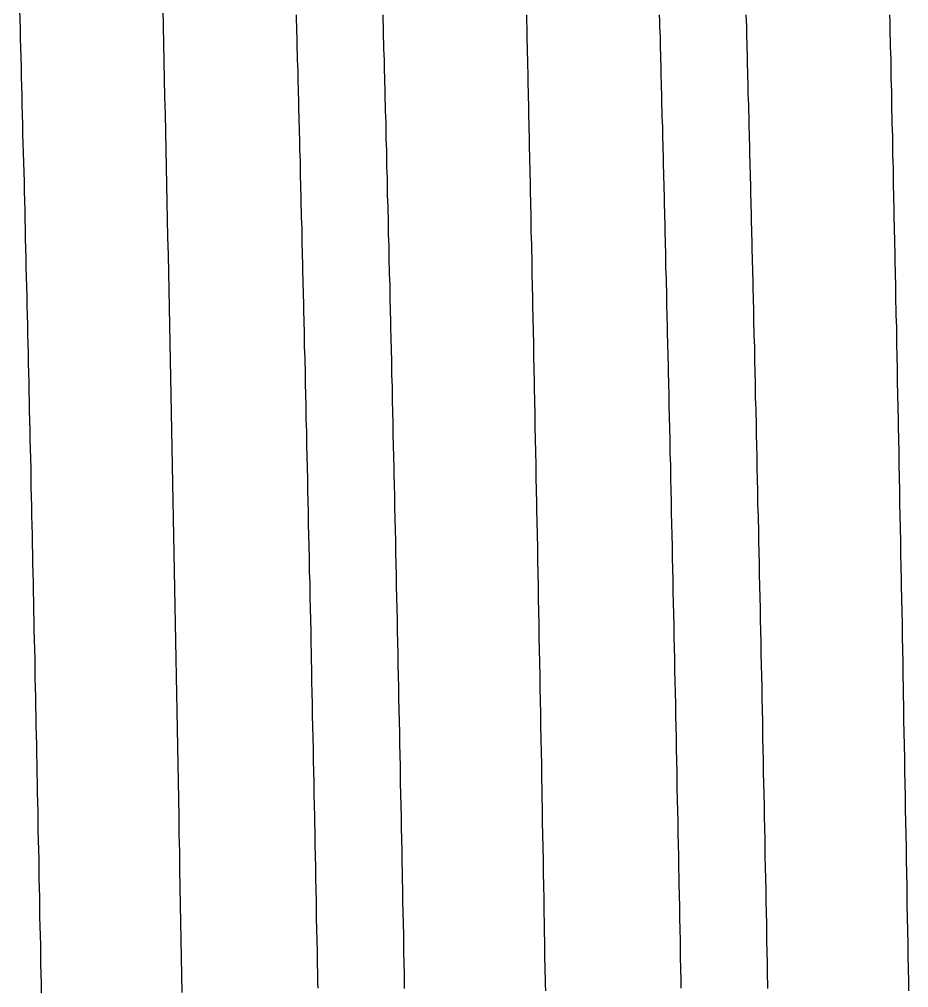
# Model space of a CAD drawing. Header units: millimetres. Extents: x 0 to 3800, y -67 to 2530.
# Drawn here: x 2230.104 to 2233.874, y 901.015 to 905.121 of the extents above; entities that cross this region are included whole.
import ezdxf

# ---------------------------------------------------------------- set-up
doc = ezdxf.new("R2010")
doc.units = ezdxf.units.MM
doc.layers.add('내부선 및 부속', color=4, linetype='Continuous')

msp = doc.modelspace()

# ---------------------------------------------------------------- linework, layer by layer
at = {"layer": '내부선 및 부속', "linetype": 'Continuous', "flags": 128}
for points in [[(2230.1038, 905.1617), (2230.1058, 905.1207), (2230.1068, 905.0807), (2230.1078, 905.0397), (2230.1088, 904.9997), (2230.1098, 904.9587), (2230.1108, 904.9187), (2230.1118, 904.8777), (2230.1128, 904.8377), (2230.1138, 904.7967), (2230.1148, 904.7567), (2230.1158, 904.7157), (2230.1168, 904.6757), (2230.1178, 904.6347), (2230.1188, 904.5947), (2230.1198, 904.5547), (2230.1208, 904.5137), (2230.1228, 904.4737), (2230.1238, 904.4327), (2230.1248, 904.3927), (2230.1258, 904.3517), (2230.1268, 904.3117), (2230.1268, 904.2707), (2230.1278, 904.2307), (2230.1288, 904.1897), (2230.1298, 904.1497), (2230.1308, 904.1087), (2230.1318, 904.0687), (2230.1328, 904.0277), (2230.1338, 903.9877), (2230.1348, 903.9467), (2230.1358, 903.9067), (2230.1368, 903.8657), (2230.1378, 903.8257), (2230.1388, 903.7847), (2230.1398, 903.7447), (2230.1408, 903.7037), (2230.1418, 903.6637), (2230.1428, 903.6237), (2230.1438, 903.5827), (2230.1438, 903.5427), (2230.1448, 903.5017), (2230.1458, 903.4617), (2230.1468, 903.4207), (2230.1478, 903.3807), (2230.1488, 903.3397), (2230.1498, 903.2997), (2230.1508, 903.2587), (2230.1518, 903.2187), (2230.1518, 903.1777), (2230.1528, 903.1377), (2230.1538, 903.0967), (2230.1548, 903.0567), (2230.1558, 903.0157), (2230.1568, 902.9757), (2230.1578, 902.9347), (2230.1578, 902.8947), (2230.1588, 902.8537), (2230.1598, 902.8137), (2230.1608, 902.7727), (2230.1618, 902.7327), (2230.1628, 902.6917), (2230.1638, 902.6517), (2230.1638, 902.6117), (2230.1648, 902.5707), (2230.1658, 902.5307), (2230.1668, 902.4897), (2230.1678, 902.4497), (2230.1688, 902.4087), (2230.1688, 902.3687), (2230.1698, 902.3277), (2230.1708, 902.2877), (2230.1718, 902.2467), (2230.1728, 902.2067), (2230.1738, 902.1657), (2230.1738, 902.1257), (2230.1748, 902.0847), (2230.1758, 902.0447), (2230.1768, 902.0037), (2230.1778, 901.9637), (2230.1778, 901.9637), (2230.1778, 901.9227), (2230.1788, 901.8827), (2230.1798, 901.8417), (2230.1808, 901.8017), (2230.1818, 901.7607), (2230.1828, 901.7207), (2230.1828, 901.6797), (2230.1838, 901.6397), (2230.1848, 901.5997), (2230.1858, 901.5587), (2230.1858, 901.5187), (2230.1868, 901.4777), (2230.1878, 901.4377), (2230.1888, 901.3967), (2230.1898, 901.3567), (2230.1898, 901.3157), (2230.1908, 901.2757), (2230.1918, 901.2347), (2230.1928, 901.1947), (2230.1938, 901.1537), (2230.1938, 901.1137), (2230.1948, 901.0727), (2230.1958, 901.0327), (2230.1968, 900.9917)], [(2230.7938, 900.9947), (2230.7928, 901.0697), (2230.7908, 901.1437), (2230.7898, 901.2187), (2230.7888, 901.2927), (2230.7868, 901.3667), (2230.7858, 901.4417), (2230.7848, 901.5157), (2230.7838, 901.5907), (2230.7818, 901.6647), (2230.7808, 901.7397), (2230.7798, 901.8137), (2230.7778, 901.8887), (2230.7768, 901.9627), (2230.7758, 902.0377), (2230.7738, 902.1117), (2230.7728, 902.1867), (2230.7718, 902.2607), (2230.7698, 902.3357), (2230.7688, 902.4097), (2230.7668, 902.4847), (2230.7658, 902.5587), (2230.7648, 902.6327), (2230.7628, 902.7077), (2230.7618, 902.7817), (2230.7598, 902.8567), (2230.7588, 902.9307), (2230.7578, 903.0057), (2230.7558, 903.0797), (2230.7548, 903.1547), (2230.7528, 903.2287), (2230.7518, 903.3037), (2230.7498, 903.3777), (2230.7488, 903.4527), (2230.7478, 903.5267), (2230.7458, 903.6017), (2230.7448, 903.6757), (2230.7428, 903.7507), (2230.7418, 903.8247), (2230.7398, 903.8997), (2230.7388, 903.9737), (2230.7368, 904.0477), (2230.7358, 904.1227), (2230.7338, 904.1967), (2230.7318, 904.2717), (2230.7308, 904.3457), (2230.7288, 904.4207), (2230.7278, 904.4947), (2230.7258, 904.5697), (2230.7248, 904.6437), (2230.7228, 904.7187), (2230.7208, 904.7927), (2230.7198, 904.8677), (2230.7178, 904.9417), (2230.7168, 905.0167), (2230.7148, 905.0907), (2230.7128, 905.1647)], [(2231.2768, 905.1407), (2231.2778, 905.1167), (2231.2788, 905.0927), (2231.2788, 905.0687), (2231.2798, 905.0447), (2231.2808, 905.0217), (2231.2808, 904.9977), (2231.2818, 904.9737), (2231.2818, 904.9497), (2231.2828, 904.9257), (2231.2838, 904.9017), (2231.2838, 904.8777), (2231.2848, 904.8547), (2231.2858, 904.8307), (2231.2858, 904.8067), (2231.2868, 904.7827), (2231.2868, 904.7587), (2231.2878, 904.7347), (2231.2888, 904.7107), (2231.2888, 904.6877), (2231.2898, 904.6637), (2231.2898, 904.6397), (2231.2908, 904.6157), (2231.2918, 904.5917), (2231.2918, 904.5677), (2231.2928, 904.5437), (2231.2938, 904.5207), (2231.2938, 904.4967), (2231.2948, 904.4727), (2231.2948, 904.4487), (2231.2958, 904.4247), (2231.2958, 904.4007), (2231.2968, 904.3767), (2231.2978, 904.3537), (2231.2978, 904.3297), (2231.2988, 904.3057), (2231.2988, 904.2817), (2231.2998, 904.2577), (2231.3008, 904.2337), (2231.3008, 904.2097), (2231.3018, 904.1857), (2231.3018, 904.1627), (2231.3028, 904.1387), (2231.3028, 904.1147), (2231.3038, 904.0907), (2231.3048, 904.0667), (2231.3048, 904.0427), (2231.3058, 904.0187), (2231.3058, 903.9957), (2231.3068, 903.9717), (2231.3068, 903.9477), (2231.3078, 903.9237), (2231.3088, 903.8997), (2231.3088, 903.8757), (2231.3098, 903.8517), (2231.3098, 903.8287), (2231.3108, 903.8047), (2231.3108, 903.7807), (2231.3118, 903.7567), (2231.3118, 903.7327), (2231.3128, 903.7087), (2231.3138, 903.6847), (2231.3138, 903.6617), (2231.3148, 903.6377), (2231.3148, 903.6137), (2231.3158, 903.5897), (2231.3158, 903.5657), (2231.3168, 903.5417), (2231.3168, 903.5177), (2231.3178, 903.4947), (2231.3178, 903.4707), (2231.3188, 903.4467), (2231.3188, 903.4227), (2231.3198, 903.3987), (2231.3208, 903.3747), (2231.3208, 903.3507), (2231.3218, 903.3267), (2231.3218, 903.3037), (2231.3228, 903.2797), (2231.3228, 903.2797), (2231.3228, 903.2557), (2231.3238, 903.2317), (2231.3238, 903.2077), (2231.3248, 903.1837), (2231.3248, 903.1597), (2231.3258, 903.1367), (2231.3258, 903.1127), (2231.3268, 903.0887), (2231.3268, 903.0647), (2231.3278, 903.0407), (2231.3278, 903.0167), (2231.3288, 902.9927), (2231.3288, 902.9697), (2231.3298, 902.9457), (2231.3298, 902.9217), (2231.3308, 902.8977), (2231.3308, 902.8737), (2231.3318, 902.8497), (2231.3318, 902.8257), (2231.3328, 902.8027), (2231.3328, 902.7787), (2231.3338, 902.7547), (2231.3348, 902.7307), (2231.3348, 902.7067), (2231.3358, 902.6827), (2231.3358, 902.6587), (2231.3368, 902.6347), (2231.3368, 902.6117), (2231.3378, 902.5877), (2231.3378, 902.5637), (2231.3388, 902.5397), (2231.3388, 902.5157), (2231.3398, 902.4917), (2231.3398, 902.4677), (2231.3408, 902.4447), (2231.3408, 902.4207), (2231.3408, 902.3967), (2231.3418, 902.3727), (2231.3418, 902.3487), (2231.3428, 902.3247), (2231.3428, 902.3007), (2231.3438, 902.2777), (2231.3438, 902.2537), (2231.3448, 902.2297), (2231.3448, 902.2057), (2231.3458, 902.1817), (2231.3458, 902.1577), (2231.3468, 902.1337), (2231.3468, 902.1097), (2231.3478, 902.0867), (2231.3478, 902.0627), (2231.3488, 902.0387), (2231.3488, 902.0147), (2231.3498, 901.9907), (2231.3498, 901.9667), (2231.3508, 901.9427), (2231.3508, 901.9197), (2231.3518, 901.8957), (2231.3518, 901.8717), (2231.3528, 901.8477), (2231.3528, 901.8237), (2231.3538, 901.7997), (2231.3538, 901.7757), (2231.3548, 901.7527), (2231.3548, 901.7287), (2231.3548, 901.7047), (2231.3558, 901.6807), (2231.3558, 901.6567), (2231.3568, 901.6327), (2231.3568, 901.6087), (2231.3578, 901.5847), (2231.3578, 901.5617), (2231.3588, 901.5377), (2231.3588, 901.5137), (2231.3598, 901.4897), (2231.3598, 901.4657), (2231.3608, 901.4417), (2231.3608, 901.4177), (2231.3618, 901.3947), (2231.3618, 901.3707), (2231.3618, 901.3467), (2231.3628, 901.3227), (2231.3628, 901.2987), (2231.3638, 901.2747), (2231.3638, 901.2507), (2231.3648, 901.2277), (2231.3648, 901.2037), (2231.3658, 901.1797), (2231.3658, 901.1557), (2231.3668, 901.1317), (2231.3668, 901.1077), (2231.3678, 901.0837), (2231.3678, 901.0597), (2231.3678, 901.0367), (2231.3688, 901.0127)], [(2231.6448, 905.1397), (2231.6448, 905.1157), (2231.6458, 905.0917), (2231.6468, 905.0677), (2231.6468, 905.0437), (2231.6478, 905.0197), (2231.6478, 904.9967), (2231.6488, 904.9727), (2231.6498, 904.9487), (2231.6498, 904.9247), (2231.6508, 904.9007), (2231.6518, 904.8767), (2231.6518, 904.8527), (2231.6528, 904.8297), (2231.6528, 904.8057), (2231.6538, 904.7817), (2231.6548, 904.7577), (2231.6548, 904.7337), (2231.6558, 904.7097), (2231.6568, 904.6857), (2231.6568, 904.6617), (2231.6578, 904.6387), (2231.6578, 904.6147), (2231.6588, 904.5907), (2231.6598, 904.5667), (2231.6598, 904.5427), (2231.6608, 904.5187), (2231.6608, 904.4947), (2231.6618, 904.4717), (2231.6628, 904.4477), (2231.6628, 904.4237), (2231.6638, 904.3997), (2231.6638, 904.3757), (2231.6648, 904.3517), (2231.6658, 904.3277), (2231.6658, 904.3047), (2231.6668, 904.2807), (2231.6668, 904.2567), (2231.6678, 904.2327), (2231.6678, 904.2087), (2231.6688, 904.1847), (2231.6698, 904.1607), (2231.6698, 904.1377), (2231.6708, 904.1137), (2231.6708, 904.0897), (2231.6718, 904.0657), (2231.6718, 904.0417), (2231.6728, 904.0177), (2231.6738, 903.9937), (2231.6738, 903.9707), (2231.6748, 903.9467), (2231.6748, 903.9227), (2231.6758, 903.8987), (2231.6758, 903.8747), (2231.6768, 903.8507), (2231.6778, 903.8267), (2231.6778, 903.8037), (2231.6788, 903.7797), (2231.6788, 903.7557), (2231.6798, 903.7317), (2231.6798, 903.7077), (2231.6808, 903.6837), (2231.6808, 903.6597), (2231.6818, 903.6357), (2231.6818, 903.6127), (2231.6828, 903.5887), (2231.6838, 903.5647), (2231.6838, 903.5407), (2231.6848, 903.5167), (2231.6848, 903.4927), (2231.6858, 903.4687), (2231.6858, 903.4457), (2231.6868, 903.4217), (2231.6868, 903.3977), (2231.6878, 903.3737), (2231.6878, 903.3497), (2231.6888, 903.3257), (2231.6888, 903.3017), (2231.6888, 903.3017), (2231.6898, 903.2787), (2231.6898, 903.2547), (2231.6908, 903.2307), (2231.6918, 903.2067), (2231.6918, 903.1827), (2231.6928, 903.1587), (2231.6928, 903.1347), (2231.6938, 903.1117), (2231.6938, 903.0877), (2231.6948, 903.0637), (2231.6948, 903.0397), (2231.6958, 903.0157), (2231.6958, 902.9917), (2231.6968, 902.9677), (2231.6968, 902.9437), (2231.6978, 902.9207), (2231.6978, 902.8967), (2231.6988, 902.8727), (2231.6988, 902.8487), (2231.6998, 902.8247), (2231.6998, 902.8007), (2231.7008, 902.7767), (2231.7008, 902.7537), (2231.7018, 902.7297), (2231.7018, 902.7057), (2231.7028, 902.6817), (2231.7028, 902.6577), (2231.7038, 902.6337), (2231.7038, 902.6097), (2231.7048, 902.5867), (2231.7048, 902.5627), (2231.7058, 902.5387), (2231.7058, 902.5147), (2231.7068, 902.4907), (2231.7068, 902.4667), (2231.7078, 902.4427), (2231.7078, 902.4187), (2231.7088, 902.3957), (2231.7088, 902.3717), (2231.7098, 902.3477), (2231.7098, 902.3237), (2231.7108, 902.2997), (2231.7108, 902.2757), (2231.7118, 902.2517), (2231.7118, 902.2287), (2231.7128, 902.2047), (2231.7128, 902.1807), (2231.7138, 902.1567), (2231.7138, 902.1327), (2231.7148, 902.1087), (2231.7148, 902.0847), (2231.7158, 902.0617), (2231.7158, 902.0377), (2231.7168, 902.0137), (2231.7168, 901.9897), (2231.7178, 901.9657), (2231.7178, 901.9417), (2231.7188, 901.9177), (2231.7188, 901.8937), (2231.7188, 901.8707), (2231.7198, 901.8467), (2231.7198, 901.8227), (2231.7208, 901.7987), (2231.7208, 901.7747), (2231.7218, 901.7507), (2231.7218, 901.7267), (2231.7228, 901.7037), (2231.7228, 901.6797), (2231.7238, 901.6557), (2231.7238, 901.6317), (2231.7248, 901.6077), (2231.7248, 901.5837), (2231.7258, 901.5597), (2231.7258, 901.5367), (2231.7268, 901.5127), (2231.7268, 901.4887), (2231.7268, 901.4647), (2231.7278, 901.4407), (2231.7278, 901.4167), (2231.7288, 901.3927), (2231.7288, 901.3697), (2231.7298, 901.3457), (2231.7298, 901.3217), (2231.7308, 901.2977), (2231.7308, 901.2737), (2231.7318, 901.2497), (2231.7318, 901.2257), (2231.7328, 901.2017), (2231.7328, 901.1787), (2231.7328, 901.1547), (2231.7338, 901.1307), (2231.7338, 901.1067), (2231.7348, 901.0827), (2231.7348, 901.0587), (2231.7358, 901.0347), (2231.7358, 901.0117)], [(2232.2538, 905.1397), (2232.2538, 905.1127), (2232.2548, 905.0857), (2232.2548, 905.0587), (2232.2558, 905.0317), (2232.2568, 905.0047), (2232.2568, 904.9777), (2232.2578, 904.9507), (2232.2578, 904.9237), (2232.2588, 904.8957), (2232.2598, 904.8687), (2232.2598, 904.8417), (2232.2608, 904.8147), (2232.2608, 904.7877), (2232.2618, 904.7607), (2232.2618, 904.7337), (2232.2628, 904.7067), (2232.2638, 904.6797), (2232.2638, 904.6527), (2232.2648, 904.6257), (2232.2648, 904.5987), (2232.2658, 904.5717), (2232.2668, 904.5447), (2232.2668, 904.5177), (2232.2678, 904.4907), (2232.2678, 904.4637), (2232.2688, 904.4367), (2232.2688, 904.4097), (2232.2698, 904.3817), (2232.2708, 904.3547), (2232.2708, 904.3277), (2232.2718, 904.3007), (2232.2718, 904.2737), (2232.2728, 904.2467), (2232.2728, 904.2197), (2232.2738, 904.1927), (2232.2748, 904.1657), (2232.2748, 904.1387), (2232.2758, 904.1117), (2232.2758, 904.0847), (2232.2768, 904.0577), (2232.2768, 904.0307), (2232.2778, 904.0037), (2232.2778, 903.9767), (2232.2788, 903.9497), (2232.2798, 903.9227), (2232.2798, 903.8947), (2232.2808, 903.8677), (2232.2808, 903.8407), (2232.2818, 903.8137), (2232.2818, 903.8137), (2232.2818, 903.7867), (2232.2828, 903.7597), (2232.2828, 903.7327), (2232.2838, 903.7057), (2232.2838, 903.6787), (2232.2848, 903.6517), (2232.2848, 903.6247), (2232.2858, 903.5977), (2232.2868, 903.5707), (2232.2868, 903.5437), (2232.2878, 903.5167), (2232.2878, 903.4897), (2232.2888, 903.4627), (2232.2888, 903.4357), (2232.2898, 903.4087), (2232.2898, 903.3807), (2232.2908, 903.3537), (2232.2908, 903.3267), (2232.2918, 903.2997), (2232.2918, 903.2727), (2232.2928, 903.2457), (2232.2928, 903.2187), (2232.2938, 903.1917), (2232.2938, 903.1647), (2232.2948, 903.1377), (2232.2948, 903.1107), (2232.2958, 903.0837), (2232.2968, 903.0567), (2232.2968, 903.0297), (2232.2978, 903.0027), (2232.2978, 902.9757), (2232.2988, 902.9487), (2232.2988, 902.9217), (2232.2998, 902.8937), (2232.2998, 902.8667), (2232.3008, 902.8397), (2232.3008, 902.8127), (2232.3018, 902.7857), (2232.3018, 902.7587), (2232.3028, 902.7317), (2232.3028, 902.7047), (2232.3038, 902.6777), (2232.3038, 902.6507), (2232.3048, 902.6237), (2232.3048, 902.5967), (2232.3058, 902.5697), (2232.3058, 902.5427), (2232.3068, 902.5157), (2232.3068, 902.4887), (2232.3078, 902.4617), (2232.3078, 902.4347), (2232.3088, 902.4077), (2232.3088, 902.3797), (2232.3098, 902.3527), (2232.3098, 902.3257), (2232.3108, 902.2987), (2232.3108, 902.2717), (2232.3118, 902.2447), (2232.3118, 902.2177), (2232.3128, 902.1907), (2232.3128, 902.1637), (2232.3138, 902.1367), (2232.3138, 902.1097), (2232.3148, 902.0827), (2232.3148, 902.0557), (2232.3158, 902.0287), (2232.3158, 902.0017), (2232.3168, 901.9747), (2232.3168, 901.9477), (2232.3178, 901.9207), (2232.3178, 901.8927), (2232.3188, 901.8657), (2232.3188, 901.8387), (2232.3188, 901.8117), (2232.3198, 901.7847), (2232.3198, 901.7577), (2232.3208, 901.7307), (2232.3208, 901.7037), (2232.3218, 901.6767), (2232.3218, 901.6497), (2232.3228, 901.6227), (2232.3228, 901.5957), (2232.3238, 901.5687), (2232.3238, 901.5417), (2232.3248, 901.5147), (2232.3248, 901.4877), (2232.3258, 901.4607), (2232.3258, 901.4337), (2232.3268, 901.4057), (2232.3268, 901.3787), (2232.3278, 901.3517), (2232.3278, 901.3247), (2232.3288, 901.2977), (2232.3288, 901.2707), (2232.3288, 901.2437), (2232.3298, 901.2167), (2232.3298, 901.1897), (2232.3308, 901.1627), (2232.3308, 901.1357), (2232.3318, 901.1087), (2232.3318, 901.1087), (2232.3318, 901.0817), (2232.3328, 901.0547), (2232.3328, 901.0277), (2232.3338, 901.0007)], [(2232.8168, 905.1407), (2232.8178, 905.1167), (2232.8178, 905.0927), (2232.8188, 905.0687), (2232.8198, 905.0447), (2232.8198, 905.0217), (2232.8208, 904.9977), (2232.8218, 904.9737), (2232.8218, 904.9497), (2232.8228, 904.9257), (2232.8238, 904.9017), (2232.8238, 904.8777), (2232.8248, 904.8547), (2232.8248, 904.8307), (2232.8258, 904.8067), (2232.8268, 904.7827), (2232.8268, 904.7587), (2232.8278, 904.7347), (2232.8278, 904.7107), (2232.8288, 904.6877), (2232.8298, 904.6637), (2232.8298, 904.6397), (2232.8308, 904.6157), (2232.8318, 904.5917), (2232.8318, 904.5677), (2232.8328, 904.5437), (2232.8328, 904.5207), (2232.8338, 904.4967), (2232.8348, 904.4727), (2232.8348, 904.4487), (2232.8358, 904.4247), (2232.8358, 904.4007), (2232.8368, 904.3767), (2232.8368, 904.3537), (2232.8378, 904.3297), (2232.8388, 904.3057), (2232.8388, 904.2817), (2232.8398, 904.2577), (2232.8398, 904.2337), (2232.8408, 904.2097), (2232.8418, 904.1857), (2232.8418, 904.1627), (2232.8428, 904.1387), (2232.8428, 904.1147), (2232.8438, 904.0907), (2232.8438, 904.0667), (2232.8448, 904.0427), (2232.8458, 904.0187), (2232.8458, 903.9957), (2232.8468, 903.9717), (2232.8468, 903.9477), (2232.8478, 903.9237), (2232.8478, 903.8997), (2232.8488, 903.8757), (2232.8488, 903.8517), (2232.8498, 903.8287), (2232.8508, 903.8047), (2232.8508, 903.7807), (2232.8518, 903.7567), (2232.8518, 903.7327), (2232.8528, 903.7087), (2232.8528, 903.6847), (2232.8538, 903.6617), (2232.8538, 903.6377), (2232.8548, 903.6137), (2232.8558, 903.5897), (2232.8558, 903.5657), (2232.8568, 903.5417), (2232.8568, 903.5177), (2232.8578, 903.4947), (2232.8578, 903.4707), (2232.8588, 903.4467), (2232.8588, 903.4227), (2232.8598, 903.3987), (2232.8598, 903.3747), (2232.8608, 903.3507), (2232.8608, 903.3267), (2232.8618, 903.3037), (2232.8618, 903.2797), (2232.8618, 903.2797), (2232.8628, 903.2557), (2232.8638, 903.2317), (2232.8638, 903.2077), (2232.8648, 903.1837), (2232.8648, 903.1597), (2232.8658, 903.1367), (2232.8658, 903.1127), (2232.8668, 903.0887), (2232.8668, 903.0647), (2232.8678, 903.0407), (2232.8678, 903.0167), (2232.8688, 902.9927), (2232.8688, 902.9697), (2232.8698, 902.9457), (2232.8698, 902.9217), (2232.8708, 902.8977), (2232.8708, 902.8737), (2232.8718, 902.8497), (2232.8718, 902.8257), (2232.8728, 902.8027), (2232.8728, 902.7787), (2232.8738, 902.7547), (2232.8738, 902.7307), (2232.8748, 902.7067), (2232.8748, 902.6827), (2232.8758, 902.6587), (2232.8758, 902.6347), (2232.8768, 902.6117), (2232.8768, 902.5877), (2232.8778, 902.5637), (2232.8778, 902.5397), (2232.8788, 902.5157), (2232.8788, 902.4917), (2232.8798, 902.4677), (2232.8798, 902.4447), (2232.8808, 902.4207), (2232.8808, 902.3967), (2232.8818, 902.3727), (2232.8818, 902.3487), (2232.8828, 902.3247), (2232.8828, 902.3007), (2232.8838, 902.2777), (2232.8838, 902.2537), (2232.8848, 902.2297), (2232.8848, 902.2057), (2232.8858, 902.1817), (2232.8858, 902.1577), (2232.8868, 902.1337), (2232.8868, 902.1097), (2232.8878, 902.0867), (2232.8878, 902.0627), (2232.8888, 902.0387), (2232.8888, 902.0147), (2232.8898, 901.9907), (2232.8898, 901.9667), (2232.8908, 901.9427), (2232.8908, 901.9197), (2232.8918, 901.8957), (2232.8918, 901.8717), (2232.8918, 901.8477), (2232.8928, 901.8237), (2232.8928, 901.7997), (2232.8938, 901.7757), (2232.8938, 901.7527), (2232.8948, 901.7287), (2232.8948, 901.7047), (2232.8958, 901.6807), (2232.8958, 901.6567), (2232.8968, 901.6327), (2232.8968, 901.6087), (2232.8978, 901.5847), (2232.8978, 901.5617), (2232.8988, 901.5377), (2232.8988, 901.5137), (2232.8998, 901.4897), (2232.8998, 901.4657), (2232.8998, 901.4417), (2232.9008, 901.4177), (2232.9008, 901.3947), (2232.9018, 901.3707), (2232.9018, 901.3467), (2232.9028, 901.3227), (2232.9028, 901.2987), (2232.9038, 901.2747), (2232.9038, 901.2507), (2232.9048, 901.2277), (2232.9048, 901.2037), (2232.9058, 901.1797), (2232.9058, 901.1557), (2232.9058, 901.1317), (2232.9068, 901.1077), (2232.9068, 901.0837), (2232.9078, 901.0597), (2232.9078, 901.0367), (2232.9088, 901.0127)], [(2233.1838, 905.1397), (2233.1848, 905.1157), (2233.1858, 905.0917), (2233.1858, 905.0677), (2233.1868, 905.0437), (2233.1878, 905.0197), (2233.1878, 904.9967), (2233.1888, 904.9727), (2233.1898, 904.9487), (2233.1898, 904.9247), (2233.1908, 904.9007), (2233.1908, 904.8767), (2233.1918, 904.8527), (2233.1928, 904.8297), (2233.1928, 904.8057), (2233.1938, 904.7817), (2233.1948, 904.7577), (2233.1948, 904.7337), (2233.1958, 904.7097), (2233.1958, 904.6857), (2233.1968, 904.6617), (2233.1978, 904.6387), (2233.1978, 904.6147), (2233.1988, 904.5907), (2233.1988, 904.5667), (2233.1998, 904.5427), (2233.2008, 904.5187), (2233.2008, 904.4947), (2233.2018, 904.4717), (2233.2018, 904.4477), (2233.2028, 904.4237), (2233.2038, 904.3997), (2233.2038, 904.3757), (2233.2048, 904.3517), (2233.2048, 904.3277), (2233.2058, 904.3047), (2233.2068, 904.2807), (2233.2068, 904.2567), (2233.2078, 904.2327), (2233.2078, 904.2087), (2233.2088, 904.1847), (2233.2088, 904.1607), (2233.2098, 904.1377), (2233.2108, 904.1137), (2233.2108, 904.0897), (2233.2118, 904.0657), (2233.2118, 904.0417), (2233.2128, 904.0177), (2233.2128, 903.9937), (2233.2138, 903.9707), (2233.2148, 903.9467), (2233.2148, 903.9227), (2233.2158, 903.8987), (2233.2158, 903.8747), (2233.2168, 903.8507), (2233.2168, 903.8267), (2233.2178, 903.8027), (2233.2178, 903.7797), (2233.2188, 903.7557), (2233.2198, 903.7317), (2233.2198, 903.7077), (2233.2208, 903.6837), (2233.2208, 903.6597), (2233.2218, 903.6357), (2233.2218, 903.6127), (2233.2228, 903.5887), (2233.2228, 903.5647), (2233.2238, 903.5407), (2233.2238, 903.5167), (2233.2248, 903.4927), (2233.2258, 903.4687), (2233.2258, 903.4457), (2233.2268, 903.4217), (2233.2268, 903.3977), (2233.2278, 903.3737), (2233.2278, 903.3497), (2233.2288, 903.3257), (2233.2288, 903.3017), (2233.2288, 903.3017), (2233.2298, 903.2787), (2233.2298, 903.2547), (2233.2308, 903.2307), (2233.2308, 903.2067), (2233.2318, 903.1827), (2233.2318, 903.1587), (2233.2328, 903.1347), (2233.2328, 903.1107), (2233.2338, 903.0877), (2233.2338, 903.0637), (2233.2348, 903.0397), (2233.2358, 903.0157), (2233.2358, 902.9917), (2233.2368, 902.9677), (2233.2368, 902.9437), (2233.2378, 902.9207), (2233.2378, 902.8967), (2233.2388, 902.8727), (2233.2388, 902.8487), (2233.2398, 902.8247), (2233.2398, 902.8007), (2233.2408, 902.7767), (2233.2408, 902.7537), (2233.2418, 902.7297), (2233.2418, 902.7057), (2233.2428, 902.6817), (2233.2428, 902.6577), (2233.2438, 902.6337), (2233.2438, 902.6097), (2233.2448, 902.5867), (2233.2448, 902.5627), (2233.2458, 902.5387), (2233.2458, 902.5147), (2233.2468, 902.4907), (2233.2468, 902.4667), (2233.2478, 902.4427), (2233.2478, 902.4187), (2233.2488, 902.3957), (2233.2488, 902.3717), (2233.2498, 902.3477), (2233.2498, 902.3237), (2233.2508, 902.2997), (2233.2508, 902.2757), (2233.2518, 902.2517), (2233.2518, 902.2287), (2233.2528, 902.2047), (2233.2528, 902.1807), (2233.2538, 902.1567), (2233.2538, 902.1327), (2233.2538, 902.1087), (2233.2548, 902.0847), (2233.2548, 902.0617), (2233.2558, 902.0377), (2233.2558, 902.0137), (2233.2568, 901.9897), (2233.2568, 901.9657), (2233.2578, 901.9417), (2233.2578, 901.9177), (2233.2588, 901.8937), (2233.2588, 901.8707), (2233.2598, 901.8467), (2233.2598, 901.8227), (2233.2608, 901.7987), (2233.2608, 901.7747), (2233.2618, 901.7507), (2233.2618, 901.7267), (2233.2628, 901.7037), (2233.2628, 901.6797), (2233.2638, 901.6557), (2233.2638, 901.6317), (2233.2638, 901.6077), (2233.2648, 901.5837), (2233.2648, 901.5597), (2233.2658, 901.5367), (2233.2658, 901.5127), (2233.2668, 901.4887), (2233.2668, 901.4647), (2233.2678, 901.4407), (2233.2678, 901.4167), (2233.2688, 901.3927), (2233.2688, 901.3687), (2233.2698, 901.3457), (2233.2698, 901.3217), (2233.2708, 901.2977), (2233.2708, 901.2737), (2233.2708, 901.2497), (2233.2718, 901.2257), (2233.2718, 901.2017), (2233.2728, 901.1787), (2233.2728, 901.1547), (2233.2738, 901.1307), (2233.2738, 901.1067), (2233.2748, 901.0827), (2233.2748, 901.0587), (2233.2758, 901.0347), (2233.2758, 901.0117)], [(2233.7928, 905.1397), (2233.7938, 905.1127), (2233.7948, 905.0857), (2233.7948, 905.0587), (2233.7958, 905.0317), (2233.7958, 905.0047), (2233.7968, 904.9777), (2233.7978, 904.9507), (2233.7978, 904.9237), (2233.7988, 904.8957), (2233.7988, 904.8687), (2233.7998, 904.8417), (2233.8008, 904.8147), (2233.8008, 904.7877), (2233.8018, 904.7607), (2233.8018, 904.7337), (2233.8028, 904.7067), (2233.8028, 904.6797), (2233.8038, 904.6527), (2233.8048, 904.6257), (2233.8048, 904.5987), (2233.8058, 904.5717), (2233.8058, 904.5447), (2233.8068, 904.5177), (2233.8078, 904.4907), (2233.8078, 904.4637), (2233.8088, 904.4367), (2233.8088, 904.4097), (2233.8098, 904.3817), (2233.8098, 904.3547), (2233.8108, 904.3277), (2233.8118, 904.3007), (2233.8118, 904.2737), (2233.8128, 904.2467), (2233.8128, 904.2197), (2233.8138, 904.1927), (2233.8138, 904.1657), (2233.8148, 904.1387), (2233.8148, 904.1117), (2233.8158, 904.0847), (2233.8168, 904.0577), (2233.8168, 904.0307), (2233.8178, 904.0037), (2233.8178, 903.9767), (2233.8188, 903.9497), (2233.8188, 903.9227), (2233.8198, 903.8947), (2233.8198, 903.8677), (2233.8208, 903.8407), (2233.8218, 903.8137), (2233.8218, 903.8137), (2233.8218, 903.7867), (2233.8228, 903.7597), (2233.8228, 903.7327), (2233.8238, 903.7057), (2233.8238, 903.6787), (2233.8248, 903.6517), (2233.8248, 903.6247), (2233.8258, 903.5977), (2233.8258, 903.5707), (2233.8268, 903.5437), (2233.8268, 903.5167), (2233.8278, 903.4897), (2233.8278, 903.4627), (2233.8288, 903.4357), (2233.8298, 903.4087), (2233.8298, 903.3807), (2233.8308, 903.3537), (2233.8308, 903.3267), (2233.8318, 903.2997), (2233.8318, 903.2727), (2233.8328, 903.2457), (2233.8328, 903.2187), (2233.8338, 903.1917), (2233.8338, 903.1647), (2233.8348, 903.1377), (2233.8348, 903.1107), (2233.8358, 903.0837), (2233.8358, 903.0567), (2233.8368, 903.0297), (2233.8368, 903.0027), (2233.8378, 902.9757), (2233.8378, 902.9487), (2233.8388, 902.9217), (2233.8388, 902.8937), (2233.8398, 902.8667), (2233.8398, 902.8397), (2233.8408, 902.8127), (2233.8408, 902.7857), (2233.8418, 902.7587), (2233.8418, 902.7317), (2233.8428, 902.7047), (2233.8438, 902.6777), (2233.8438, 902.6507), (2233.8448, 902.6237), (2233.8448, 902.5967), (2233.8458, 902.5697), (2233.8458, 902.5427), (2233.8468, 902.5157), (2233.8468, 902.4887), (2233.8478, 902.4617), (2233.8478, 902.4347), (2233.8488, 902.4077), (2233.8488, 902.3797), (2233.8498, 902.3527), (2233.8498, 902.3257), (2233.8508, 902.2987), (2233.8508, 902.2717), (2233.8508, 902.2447), (2233.8518, 902.2177), (2233.8518, 902.1907), (2233.8528, 902.1637), (2233.8528, 902.1367), (2233.8538, 902.1097), (2233.8538, 902.0827), (2233.8548, 902.0557), (2233.8548, 902.0287), (2233.8558, 902.0017), (2233.8558, 901.9747), (2233.8568, 901.9477), (2233.8568, 901.9207), (2233.8578, 901.8927), (2233.8578, 901.8657), (2233.8588, 901.8387), (2233.8588, 901.8117), (2233.8598, 901.7847), (2233.8598, 901.7577), (2233.8608, 901.7307), (2233.8608, 901.7037), (2233.8618, 901.6767), (2233.8618, 901.6497), (2233.8628, 901.6227), (2233.8628, 901.5957), (2233.8638, 901.5687), (2233.8638, 901.5417), (2233.8648, 901.5147), (2233.8648, 901.4877), (2233.8658, 901.4607), (2233.8658, 901.4337), (2233.8658, 901.4057), (2233.8668, 901.3787), (2233.8668, 901.3517), (2233.8678, 901.3247), (2233.8678, 901.2977), (2233.8688, 901.2707), (2233.8688, 901.2437), (2233.8698, 901.2167), (2233.8698, 901.1897), (2233.8708, 901.1627), (2233.8708, 901.1357), (2233.8718, 901.1087), (2233.8718, 901.1087), (2233.8718, 901.0817), (2233.8728, 901.0547), (2233.8728, 901.0277), (2233.8738, 901.0007)]]:
    msp.add_lwpolyline(points, dxfattribs=at)

doc.saveas('drawing.dxf')
